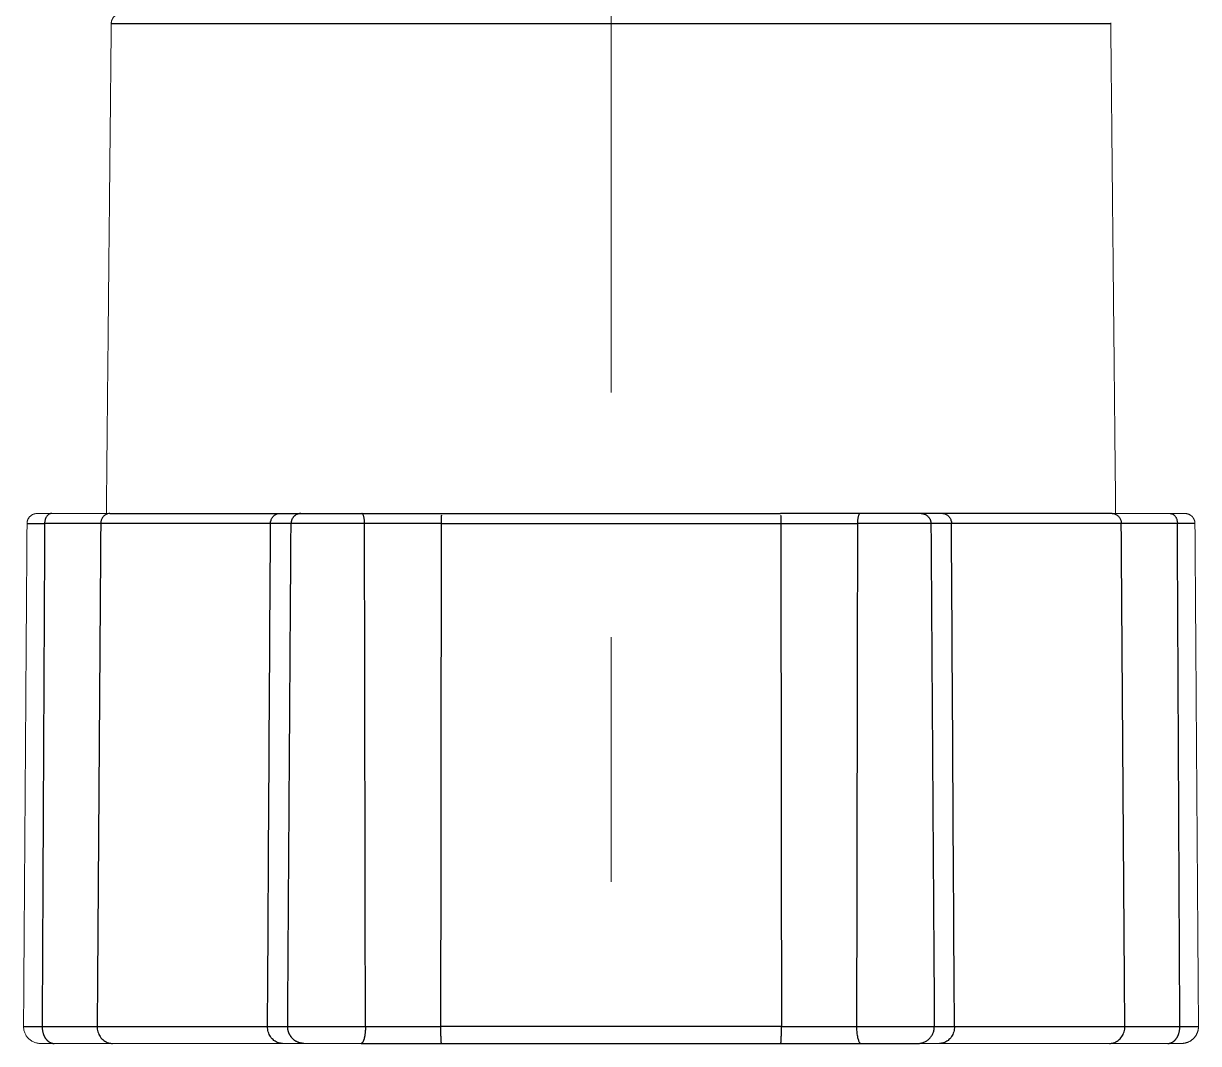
# Model space of a CAD drawing. Header units: inches. Extents: x 5272 to 5866, y 423 to 1263.
# Drawn here: x 5364.7 to 5423.8, y 579.5 to 630.8 of the extents above; entities that cross this region are included whole.
import ezdxf

# ---------------------------------------------------------------- set-up
doc = ezdxf.new("R2010")
doc.units = ezdxf.units.IN
doc.header["$LTSCALE"] = 4.84
doc.header["$MEASUREMENT"] = 0
doc.linetypes.add('CENTERX2', pattern=[20.32, 12.7, -2.54, 2.54, -2.54])
doc.layers.get('0').update_dxf_attribs({"linetype": 'CONTINUOUS', "lineweight": 13})
doc.layers.add('CENTER', color=1, linetype='CENTERX2', lineweight=15)

msp = doc.modelspace()

# ---------------------------------------------------------------- linework, layer by layer
for points, weights, knots in [([(5369.09, 630.755), (5369.09, 630.963), (5369.237, 631.11), (5369.384, 631.257), (5369.592, 631.257)], [1, 0.853553390593, 0.853553390593, 0.853553390593, 1], [0, 0, 0, 0.4162846, 0.4162846, 0.8325693, 0.8325693, 0.8325693]), ([(5423.584, 605.633), (5423.583, 605.839), (5423.437, 605.985), (5423.29, 606.132), (5423.082, 606.132)], [0.997126641142, 0.853553390593, 0.853553390593, 0.853553390593, 1], [0.0041041, 0.0041041, 0.0041041, 0.4162846, 0.4162846, 0.8325693, 0.8325693, 0.8325693]), ([(5423.761, 580.347), (5423.761, 579.996), (5423.513, 579.748), (5423.264, 579.5), (5422.913, 579.5)], [1, 0.853553390593, 0.853553390593, 0.853553390593, 1], [0, 0, 0, 0.702057, 0.702057, 1.404114, 1.404114, 1.404114])]:
    msp.add_rational_spline(points, weights, degree=2, knots=knots)
for points in [[(5368.844, 606.132), (5368.967, 618.446), (5369.09, 630.76)], [(5419.35, 630.76), (5419.473, 618.446), (5419.596, 606.132)], [(5364.679, 580.353), (5364.767, 592.993), (5364.855, 605.633)], [(5366.094, 606.132), (5367.559, 606.132), (5369.025, 606.132)], [(5422.345, 606.132), (5420.88, 606.132), (5419.415, 606.132)], [(5423.584, 605.633), (5423.673, 592.993), (5423.761, 580.352)], [(5366.213, 579.5), (5367.688, 579.5), (5369.163, 579.5)], [(5377.7, 579.5), (5378.24, 579.5), (5378.78, 579.5)], [(5409.659, 579.5), (5410.199, 579.5), (5410.739, 579.5)], [(5419.277, 579.5), (5420.751, 579.5), (5422.226, 579.5)]]:
    msp.add_open_spline(points, degree=2)
at = {"lineweight": -3}
for points, weights, knots in [([(5369.09, 630.76), (5369.09, 630.76), (5394.22, 630.76), (5419.35, 630.76), (5419.35, 630.76)], [1, 0.707106781187, 1, 0.707106781187, 1], [-78.948144, -78.948144, -78.948144, -39.474072, -39.474072, 0, 0, 0]), ([(5365.614, 580.352), (5365.612, 580), (5365.788, 579.75), (5365.964, 579.5), (5366.213, 579.5)], [1, 0.923210217113, 1, 0.923210217113, 1], [0, 0, 0, 0.66855, 0.66855, 1.3371, 1.3371, 1.3371]), ([(5378.78, 579.5), (5378.439, 579.5), (5378.199, 579.75), (5377.959, 580), (5377.962, 580.352)], [1, 0.923210217113, 1, 0.923210217113, 1], [0, 0, 0, 0.66855, 0.66855, 1.3371, 1.3371, 1.3371]), ([(5381.872, 580.352), (5381.873, 580), (5381.808, 579.75), (5381.744, 579.5), (5381.653, 579.5)], [1, 0.923210217113, 1, 0.923210217113, 1], [0, 0, 0, 0.66855, 0.66855, 1.3371, 1.3371, 1.3371]), ([(5422.226, 579.5), (5422.476, 579.5), (5422.651, 579.75), (5422.827, 580), (5422.826, 580.352)], [1, 0.923210217113, 1, 0.923210217113, 1], [0, 0, 0, 0.66855, 0.66855, 1.3371, 1.3371, 1.3371])]:
    msp.add_rational_spline(points, weights, degree=2, knots=knots, dxfattribs=at)
for points, weights in [([(5364.855, 605.633), (5364.855, 605.633), (5365.739, 605.633)], [1, 0.923879532511, 1]), ([(5366.094, 606.132), (5365.741, 606.132), (5365.739, 605.633)], [1, 0.709570736537, 1]), ([(5377.099, 605.634), (5370.273, 605.634), (5368.56, 605.634)], [1, 0.945106627571, 1]), ([(5369.025, 606.132), (5370.684, 606.132), (5377.545, 606.132)], [1, 0.943135436436, 1]), ([(5378.617, 606.132), (5378.135, 606.132), (5378.132, 605.633)], [1, 0.709570736536, 1]), ([(5381.826, 605.633), (5378.913, 605.633), (5378.132, 605.633)], [1, 0.707106781187, 1]), ([(5378.617, 606.132), (5379.268, 606.132), (5381.696, 606.132)], [1, 0.707106781187, 1]), ([(5381.826, 605.633), (5381.826, 606.132), (5381.696, 606.132)], [1, 0.709570736536, 1]), ([(5385.68, 605.634), (5394.22, 605.634), (5402.759, 605.634)], [1, 0.945106627571, 1]), ([(5385.7, 606.132), (5394.22, 606.132), (5402.74, 606.132)], [1, 0.943135436436, 1]), ([(5406.743, 606.132), (5406.614, 606.132), (5406.613, 605.633)], [1, 0.709570736536, 1]), ([(5410.308, 605.633), (5409.527, 605.633), (5406.613, 605.633)], [1, 0.707106781187, 1]), ([(5409.822, 606.132), (5409.171, 606.132), (5406.743, 606.132)], [1, 0.707106781187, 1]), ([(5409.822, 606.132), (5410.304, 606.132), (5410.308, 605.633)], [1, 0.709570736537, 1]), ([(5419.415, 606.132), (5417.755, 606.132), (5410.895, 606.132)], [1, 0.943135436436, 1]), ([(5419.88, 605.634), (5418.167, 605.634), (5411.34, 605.634)], [1, 0.945106627571, 1]), ([(5422.345, 606.132), (5422.698, 606.132), (5422.701, 605.633)], [1, 0.709570736536, 1]), ([(5423.584, 605.633), (5423.584, 605.633), (5422.701, 605.633)], [0.853553390593, 0.853553390593, 1]), ([(5364.679, 580.353), (5364.679, 580.353), (5365.614, 580.352)], [1, 0.923879532511, 1]), ([(5368.379, 580.347), (5370.108, 580.347), (5376.949, 580.347)], [1, 0.945515141595, 1]), ([(5377.962, 580.352), (5378.788, 580.352), (5381.872, 580.352)], [1, 0.707106781187, 1]), ([(5402.79, 580.354), (5394.22, 580.354), (5385.649, 580.354)], [1, 0.945515077098, 1]), ([(5406.567, 580.352), (5406.567, 579.502), (5406.787, 579.5)], [1, 0.707106781187, 1]), ([(5406.567, 580.352), (5409.652, 580.352), (5410.478, 580.352)], [1, 0.707106781187, 1]), ([(5409.659, 579.5), (5410.481, 579.502), (5410.478, 580.352)], [1, 0.707106781187, 1]), ([(5411.49, 580.347), (5418.331, 580.347), (5420.061, 580.347)], [1, 0.945515141595, 1]), ([(5422.826, 580.352), (5423.761, 580.352), (5423.761, 580.352)], [1, 0.853553390593, 0.853553390593]), ([(5385.682, 579.5), (5394.22, 579.5), (5402.757, 579.5)], [1, 0.942180502973, 1]), ([(5406.787, 579.5), (5409.052, 579.5), (5409.659, 579.5)], [1, 0.707106781187, 1])]:
    msp.add_rational_spline(points, weights, degree=2, dxfattribs=at)
for points, weights in [([(5364.855, 605.633), (5364.857, 606.134), (5365.358, 606.132)], [1, 0.707106781187, 1]), ([(5366.094, 606.132), (5365.358, 606.132), (5365.358, 606.132)], [1, 0.923879532511, 1]), ([(5423.082, 606.132), (5423.082, 606.132), (5422.345, 606.132)], [1, 0.923879532511, 1]), ([(5365.526, 579.5), (5364.676, 579.503), (5364.679, 580.353)], [1, 0.707106781187, 1]), ([(5365.526, 579.5), (5365.526, 579.5), (5366.213, 579.5)], [1, 0.923879532511, 1]), ([(5369.163, 579.5), (5370.802, 579.5), (5377.7, 579.5)], [1, 0.942180502973, 1]), ([(5378.78, 579.5), (5379.387, 579.5), (5381.653, 579.5)], [1, 0.707106781187, 1]), ([(5410.739, 579.5), (5417.638, 579.5), (5419.277, 579.5)], [1, 0.942180502973, 1]), ([(5422.226, 579.5), (5422.913, 579.5), (5422.913, 579.5)], [1, 0.923879532511, 1])]:
    msp.add_rational_spline(points, weights, degree=2)
for points, degree in [([(5365.739, 605.633), (5365.676, 592.993), (5365.614, 580.352)], 2), ([(5368.56, 605.633), (5367.149, 605.633), (5365.739, 605.633)], 2), ([(5368.56, 605.633), (5368.499, 597.207), (5368.439, 588.78), (5368.379, 580.354)], 3), ([(5376.949, 580.354), (5376.999, 588.78), (5377.049, 597.207), (5377.099, 605.633)], 3), ([(5378.132, 605.633), (5377.616, 605.633), (5377.099, 605.633)], 2), ([(5377.545, 606.132), (5378.081, 606.132), (5378.617, 606.132)], 2), ([(5377.962, 580.352), (5378.047, 592.993), (5378.132, 605.633)], 2), ([(5381.696, 606.132), (5383.698, 606.132), (5385.7, 606.132)], 2), ([(5385.68, 605.633), (5383.753, 605.633), (5381.826, 605.633)], 2), ([(5381.872, 580.352), (5381.849, 592.993), (5381.826, 605.633)], 2), ([(5385.68, 605.633), (5385.67, 597.207), (5385.659, 588.78), (5385.649, 580.354)], 3), ([(5406.743, 606.132), (5404.741, 606.132), (5402.74, 606.132)], 2), ([(5402.759, 605.633), (5404.686, 605.633), (5406.613, 605.633)], 2), ([(5402.759, 605.633), (5402.77, 597.207), (5402.78, 588.78), (5402.79, 580.354)], 3), ([(5406.613, 605.633), (5406.59, 592.993), (5406.567, 580.352)], 2), ([(5410.895, 606.132), (5410.358, 606.132), (5409.822, 606.132)], 2), ([(5410.308, 605.633), (5410.393, 592.993), (5410.478, 580.352)], 2), ([(5411.34, 605.633), (5410.824, 605.633), (5410.308, 605.633)], 2), ([(5411.49, 580.354), (5411.44, 588.78), (5411.39, 597.207), (5411.34, 605.633)], 3), ([(5420.061, 580.354), (5420, 588.78), (5419.94, 597.207), (5419.88, 605.633)], 3), ([(5422.701, 605.633), (5421.29, 605.633), (5419.88, 605.633)], 2), ([(5422.826, 580.352), (5422.763, 592.993), (5422.701, 605.633)], 2), ([(5365.614, 580.352), (5366.996, 580.353), (5368.379, 580.353)], 2), ([(5376.949, 580.353), (5377.456, 580.353), (5377.962, 580.352)], 2), ([(5381.872, 580.352), (5383.761, 580.353), (5385.649, 580.353)], 2), ([(5402.79, 580.353), (5404.679, 580.353), (5406.567, 580.352)], 2), ([(5410.478, 580.352), (5410.984, 580.353), (5411.49, 580.353)], 2), ([(5420.061, 580.353), (5421.443, 580.353), (5422.826, 580.352)], 2), ([(5381.653, 579.5), (5383.668, 579.5), (5385.682, 579.5)], 2), ([(5402.757, 579.5), (5404.772, 579.5), (5406.787, 579.5)], 2)]:
    msp.add_open_spline(points, degree=degree, dxfattribs=at)
for points, knots in [([(5369.019, 606.132), (5368.981, 606.132), (5368.943, 606.126), (5368.907, 606.116), (5368.857, 606.102), (5368.809, 606.078), (5368.766, 606.047), (5368.725, 606.017), (5368.687, 605.98), (5368.656, 605.936), (5368.626, 605.894), (5368.602, 605.845), (5368.585, 605.794), (5368.569, 605.743), (5368.56, 605.688), (5368.56, 605.634)], [-0.8012683, -0.8012683, -0.8012683, -0.8012683, -0.6722082, -0.6722082, -0.6722082, -0.4973625, -0.4973625, -0.4973625, -0.3295684, -0.3295684, -0.3295684, -0.1648828, -0.1648828, -0.1648828, 0, 0, 0, 0]), ([(5377.099, 605.634), (5377.1, 605.688), (5377.108, 605.743), (5377.124, 605.794), (5377.14, 605.845), (5377.163, 605.894), (5377.192, 605.936), (5377.221, 605.98), (5377.257, 606.017), (5377.297, 606.047), (5377.338, 606.078), (5377.384, 606.102), (5377.432, 606.116), (5377.467, 606.126), (5377.503, 606.132), (5377.54, 606.132)], [-0.8072468, -0.8072468, -0.8072468, -0.8072468, -0.6423641, -0.6423641, -0.6423641, -0.4776785, -0.4776785, -0.4776785, -0.3098843, -0.3098843, -0.3098843, -0.1350386, -0.1350386, -0.1350386, -0.0059786, -0.0059786, -0.0059786, -0.0059786]), ([(5385.689, 606.047), (5385.687, 606.017), (5385.685, 605.98), (5385.684, 605.936), (5385.683, 605.894), (5385.682, 605.845), (5385.681, 605.794), (5385.681, 605.743), (5385.68, 605.688), (5385.68, 605.634)], [-0.4973625, -0.4973625, -0.4973625, -0.4973625, -0.3295684, -0.3295684, -0.3295684, -0.1648828, -0.1648828, -0.1648828, 0, 0, 0, 0]), ([(5402.751, 606.047), (5402.753, 606.017), (5402.754, 605.98), (5402.755, 605.936), (5402.757, 605.894), (5402.758, 605.845), (5402.758, 605.794), (5402.759, 605.743), (5402.759, 605.688), (5402.759, 605.634)], [0.3098843, 0.3098843, 0.3098843, 0.3098843, 0.4776785, 0.4776785, 0.4776785, 0.6423641, 0.6423641, 0.6423641, 0.8072468, 0.8072468, 0.8072468, 0.8072468]), ([(5410.9, 606.132), (5410.936, 606.132), (5410.973, 606.126), (5411.008, 606.116), (5411.055, 606.102), (5411.101, 606.078), (5411.143, 606.047), (5411.182, 606.017), (5411.218, 605.98), (5411.248, 605.936), (5411.276, 605.894), (5411.3, 605.845), (5411.316, 605.794), (5411.331, 605.743), (5411.34, 605.688), (5411.34, 605.634)], [-0.8012683, -0.8012683, -0.8012683, -0.8012683, -0.6722082, -0.6722082, -0.6722082, -0.4973625, -0.4973625, -0.4973625, -0.3295684, -0.3295684, -0.3295684, -0.1648828, -0.1648828, -0.1648828, 0, 0, 0, 0]), ([(5419.42, 606.132), (5419.458, 606.132), (5419.496, 606.126), (5419.533, 606.116), (5419.582, 606.102), (5419.631, 606.078), (5419.674, 606.047), (5419.715, 606.017), (5419.752, 605.98), (5419.783, 605.936), (5419.813, 605.894), (5419.838, 605.845), (5419.854, 605.794), (5419.87, 605.743), (5419.879, 605.688), (5419.88, 605.634)], [0.0059786, 0.0059786, 0.0059786, 0.0059786, 0.1350386, 0.1350386, 0.1350386, 0.3098843, 0.3098843, 0.3098843, 0.4776785, 0.4776785, 0.4776785, 0.6423641, 0.6423641, 0.6423641, 0.8072468, 0.8072468, 0.8072468, 0.8072468]), ([(5368.379, 580.347), (5368.379, 580.257), (5368.392, 580.166), (5368.418, 580.082), (5368.445, 579.995), (5368.485, 579.912), (5368.534, 579.84), (5368.585, 579.766), (5368.648, 579.702), (5368.716, 579.65), (5368.788, 579.597), (5368.869, 579.556), (5368.952, 579.531), (5369.018, 579.511), (5369.087, 579.5), (5369.156, 579.5)], [0.005971, 0.005971, 0.005971, 0.005971, 0.27783, 0.27783, 0.27783, 0.555346, 0.555346, 0.555346, 0.837848, 0.837848, 0.837848, 1.132066, 1.132066, 1.132066, 1.366222, 1.366222, 1.366222, 1.366222]), ([(5377.694, 579.5), (5377.628, 579.5), (5377.562, 579.511), (5377.499, 579.531), (5377.419, 579.556), (5377.342, 579.597), (5377.273, 579.65), (5377.207, 579.702), (5377.148, 579.766), (5377.099, 579.84), (5377.051, 579.912), (5377.013, 579.995), (5376.987, 580.082), (5376.963, 580.166), (5376.949, 580.257), (5376.949, 580.347)], [0.007729, 0.007729, 0.007729, 0.007729, 0.241884, 0.241884, 0.241884, 0.536103, 0.536103, 0.536103, 0.818605, 0.818605, 0.818605, 1.09612, 1.09612, 1.09612, 1.367979, 1.367979, 1.367979, 1.367979]), ([(5385.649, 580.347), (5385.649, 580.257), (5385.65, 580.166), (5385.651, 580.082), (5385.652, 579.995), (5385.653, 579.912), (5385.655, 579.84), (5385.657, 579.766), (5385.66, 579.702), (5385.663, 579.65), (5385.666, 579.597), (5385.669, 579.556), (5385.673, 579.531)], [0.005971, 0.005971, 0.005971, 0.005971, 0.27783, 0.27783, 0.27783, 0.555346, 0.555346, 0.555346, 0.837848, 0.837848, 0.837848, 1.132066, 1.132066, 1.132066, 1.132066]), ([(5402.767, 579.531), (5402.77, 579.556), (5402.774, 579.597), (5402.777, 579.65), (5402.78, 579.702), (5402.782, 579.766), (5402.784, 579.84), (5402.786, 579.912), (5402.788, 579.995), (5402.789, 580.082), (5402.79, 580.166), (5402.79, 580.257), (5402.79, 580.347)], [0.241884, 0.241884, 0.241884, 0.241884, 0.536103, 0.536103, 0.536103, 0.818605, 0.818605, 0.818605, 1.09612, 1.09612, 1.09612, 1.367979, 1.367979, 1.367979, 1.367979]), ([(5411.49, 580.347), (5411.49, 580.257), (5411.477, 580.166), (5411.452, 580.082), (5411.427, 579.995), (5411.388, 579.912), (5411.341, 579.84), (5411.292, 579.766), (5411.232, 579.702), (5411.166, 579.65), (5411.097, 579.597), (5411.02, 579.556), (5410.941, 579.531), (5410.877, 579.511), (5410.811, 579.5), (5410.746, 579.5)], [0.005971, 0.005971, 0.005971, 0.005971, 0.27783, 0.27783, 0.27783, 0.555346, 0.555346, 0.555346, 0.837848, 0.837848, 0.837848, 1.132066, 1.132066, 1.132066, 1.366222, 1.366222, 1.366222, 1.366222]), ([(5419.283, 579.5), (5419.352, 579.5), (5419.421, 579.511), (5419.488, 579.531), (5419.571, 579.556), (5419.651, 579.597), (5419.723, 579.65), (5419.792, 579.702), (5419.854, 579.766), (5419.905, 579.84), (5419.955, 579.912), (5419.995, 579.995), (5420.021, 580.082), (5420.047, 580.166), (5420.061, 580.257), (5420.061, 580.347)], [0.007729, 0.007729, 0.007729, 0.007729, 0.241884, 0.241884, 0.241884, 0.536103, 0.536103, 0.536103, 0.818605, 0.818605, 0.818605, 1.09612, 1.09612, 1.09612, 1.367979, 1.367979, 1.367979, 1.367979])]:
    msp.add_open_spline(points, degree=3, knots=knots, dxfattribs=at)
at = {"layer": 'CENTER'}
msp.add_line((5394.22, 513.865), (5394.22, 1104.694), dxfattribs=at)

doc.saveas('drawing.dxf')
